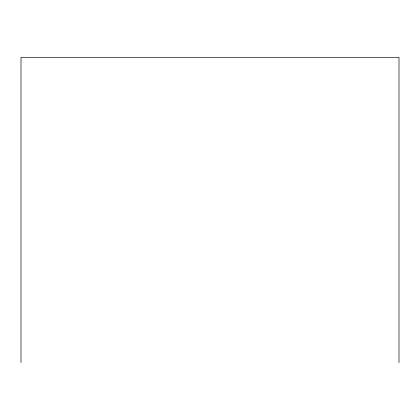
<?xml version="1.0" encoding="UTF-8"?>
<svg xmlns="http://www.w3.org/2000/svg" width="420" height="420" viewBox="0 0 420 420"><rect width="100%" height="100%" fill="white"/><g stroke="black" fill="none" stroke-linecap="round" stroke-linejoin="round"><path stroke-width="0.63" d="M399 362.612L399 57.388L21 57.388L21 362.612"/></g></svg>
